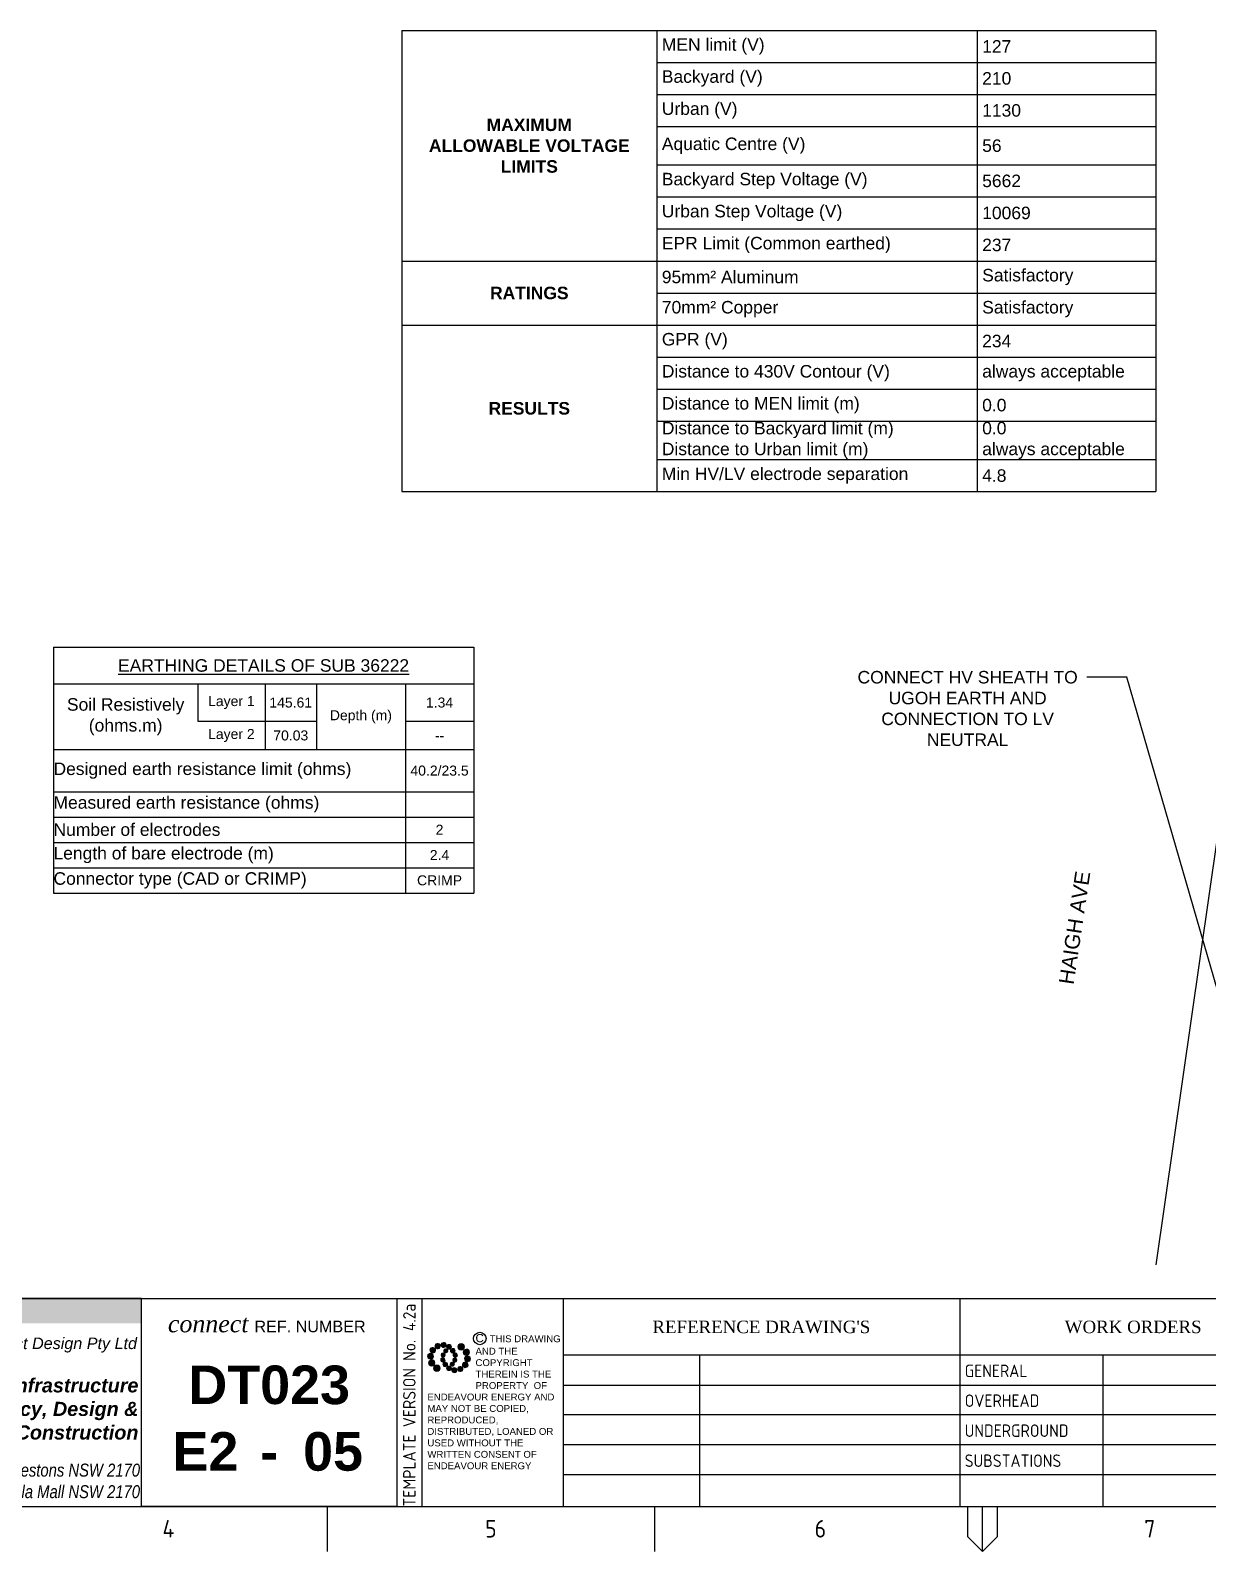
# Paper-space layout 'Sheet(2)' of a CAD drawing. Header units: metres, sheet in millimetres. Extents: x -19 to 815, y -968 to -382.
# Drawn here: x 207.7 to 443.1, y -968.5 to -664.2 of the extents above; entities that cross this region are included whole.
import ezdxf
from ezdxf import colors
from ezdxf.entities.mleader import LeaderData, LeaderLine
from ezdxf.enums import TextEntityAlignment as Align
from ezdxf.math import Vec2, Vec3

# ---------------------------------------------------------------- set-up
doc = ezdxf.new("R2010")
doc.units = ezdxf.units.M
doc.layers.get('0').update_dxf_attribs({"color": 6})
doc.layers.add('Notes', color=7, linetype='Continuous')
doc.layers.add('SupportsUG_SP_EXT', color=7, linetype='Continuous')
doc.styles.add('ABlkR8pt', font='', dxfattribs={"height": 2.0202})
doc.styles.add('ANI10pt', font='ARIALNI.TTF', dxfattribs={"height": 2.5863})
doc.styles.add('AR07pt', font='arial.ttf', dxfattribs={"height": 1.7978})
doc.styles.add('AR09pt', font='arial.ttf', dxfattribs={"height": 2.3115})
doc.styles.add('ARB30pt', font='arialbd.ttf', dxfattribs={"height": 7.705})
doc.styles.add('ARBI11pt', font='arialbi.ttf', dxfattribs={"height": 2.8252})
doc.styles.add('ARI09pt', font='ariali.ttf', dxfattribs={"height": 2.3115})
doc.styles.add('ARIAL', font='arial.ttf', dxfattribs={"height": 2})
doc.styles.add('Elec', font='romand__.ttf')
doc.styles.add('iecISOCP', font='isocp.shx')
doc.styles.add('iecTimesNewRoman', font='times.ttf')
doc.styles.get("Standard").update_dxf_attribs({"font": 'arial.ttf'})
doc.styles.add('TNRBI36pt', font='timesbi.ttf', dxfattribs={"height": 8.601})
doc.styles.add('TNRI14pt', font='timesi.ttf', dxfattribs={"height": 3.4292})
doc.styles.get('ABlkR8pt').set_extended_font_data('Arial Black')

# ---------------------------------------------------------------- blocks, each defined once
blk = doc.blocks.new('EE_LOGO_SMALL')
at = {"layer": 'Notes'}
h = blk.add_hatch(color=256, dxfattribs=at)
edge = h.paths.add_edge_path()
edge.add_spline(control_points=[(-1.35, 5.88), (-1.41, 6.52), (-1.98, 6.98), (-2.62, 6.92), (-3.26, 6.85), (-3.72, 6.28), (-3.66, 5.65), (-3.6, 5.01), (-3.03, 4.54), (-2.39, 4.61), (-1.75, 4.67), (-1.28, 5.24), (-1.35, 5.88)], knot_values=[0, 0, 0, 0, 1, 1, 1, 2, 2, 2, 3, 3, 3, 4, 4, 4, 4], degree=3, periodic=0)
h = blk.add_hatch(color=256, dxfattribs=at)
edge = h.paths.add_edge_path()
edge.add_spline(control_points=[(-8.41, 1.95), (-9.16, 1.99), (-9.8, 1.42), (-9.84, 0.67), (-9.89, -0.07), (-9.31, -0.71), (-8.56, -0.75), (-7.82, -0.8), (-7.18, -0.23), (-7.14, 0.52), (-7.09, 1.27), (-7.66, 1.91), (-8.41, 1.95)], knot_values=[0, 0, 0, 0, 1, 1, 1, 2, 2, 2, 3, 3, 3, 4, 4, 4, 4], degree=3, periodic=0)
h = blk.add_hatch(color=256, dxfattribs=at)
edge = h.paths.add_edge_path()
edge.add_spline(control_points=[(-6.81, 4.47), (-7.42, 4.82), (-8.21, 4.62), (-8.57, 4), (-8.92, 3.39), (-8.72, 2.6), (-8.1, 2.25), (-7.49, 1.89), (-6.7, 2.09), (-6.34, 2.71), (-5.98, 3.32), (-6.19, 4.11), (-6.81, 4.47)], knot_values=[0, 0, 0, 0, 1, 1, 1, 2, 2, 2, 3, 3, 3, 4, 4, 4, 4], degree=3, periodic=0)
h = blk.add_hatch(color=256, dxfattribs=at)
edge = h.paths.add_edge_path()
edge.add_spline(control_points=[(-4.19, 5.89), (-4.56, 6.46), (-5.32, 6.62), (-5.88, 6.26), (-6.45, 5.89), (-6.61, 5.13), (-6.25, 4.56), (-5.88, 4), (-5.13, 3.83), (-4.56, 4.2), (-3.99, 4.56), (-3.82, 5.32), (-4.19, 5.89)], knot_values=[0, 0, 0, 0, 1, 1, 1, 2, 2, 2, 3, 3, 3, 4, 4, 4, 4], degree=3, periodic=0)
h = blk.add_hatch(color=256, dxfattribs=at)
edge = h.paths.add_edge_path()
edge.add_spline(control_points=[(-2.5, 2.07), (-3.02, 2.18), (-3.52, 1.86), (-3.63, 1.35), (-3.74, 0.84), (-3.41, 0.33), (-2.91, 0.22), (-2.39, 0.11), (-1.89, 0.43), (-1.78, 0.95), (-1.67, 1.46), (-1.99, 1.96), (-2.5, 2.07)], knot_values=[0, 0, 0, 0, 1, 1, 1, 2, 2, 2, 3, 3, 3, 4, 4, 4, 4], degree=3, periodic=0)
h = blk.add_hatch(color=256, dxfattribs=at)
edge = h.paths.add_edge_path()
edge.add_spline(control_points=[(1.01, 4.87), (1.01, 4.27), (0.53, 3.79), (-0.07, 3.79), (-0.67, 3.79), (-1.16, 4.27), (-1.16, 4.87), (-1.16, 5.47), (-0.67, 5.96), (-0.07, 5.96), (0.53, 5.96), (1.01, 5.47), (1.01, 4.87)], knot_values=[0, 0, 0, 0, 1, 1, 1, 2, 2, 2, 3, 3, 3, 4, 4, 4, 4], degree=3, periodic=0)
edge = h.paths.add_edge_path()
edge.add_spline(control_points=[(-1.36, 3.98), (-1.87, 4.09), (-2.38, 3.77), (-2.49, 3.26), (-2.6, 2.75), (-2.27, 2.24), (-1.76, 2.13), (-1.25, 2.02), (-0.75, 2.35), (-0.64, 2.86), (-0.53, 3.37), (-0.85, 3.87), (-1.36, 3.98)], knot_values=[0, 0, 0, 0, 1, 1, 1, 2, 2, 2, 3, 3, 3, 4, 4, 4, 4], degree=3, periodic=0)
h = blk.add_hatch(color=256, dxfattribs=at)
edge = h.paths.add_edge_path()
edge.add_spline(control_points=[(2.33, 2.37), (2.77, 2.76), (2.8, 3.42), (2.42, 3.85), (2.03, 4.29), (1.37, 4.32), (0.94, 3.94), (0.51, 3.55), (0.47, 2.89), (0.85, 2.46), (1.24, 2.03), (1.9, 1.99), (2.33, 2.37)], knot_values=[0, 0, 0, 0, 1, 1, 1, 2, 2, 2, 3, 3, 3, 4, 4, 4, 4], degree=3, periodic=0)
edge = h.paths.add_edge_path()
edge.add_spline(control_points=[(1.01, 4.87), (1.01, 4.27), (0.53, 3.79), (-0.07, 3.79), (-0.67, 3.79), (-1.16, 4.27), (-1.16, 4.87), (-1.16, 5.47), (-0.67, 5.96), (-0.07, 5.96), (0.53, 5.96), (1.01, 5.47), (1.01, 4.87)], knot_values=[0, 0, 0, 0, 1, 1, 1, 2, 2, 2, 3, 3, 3, 4, 4, 4, 4], degree=3, periodic=0)
h = blk.add_hatch(color=256, dxfattribs=at)
edge = h.paths.add_edge_path()
edge.add_spline(control_points=[(1.01, 4.87), (1.01, 4.27), (0.53, 3.79), (-0.07, 3.79), (-0.67, 3.79), (-1.16, 4.27), (-1.16, 4.87), (-1.16, 5.47), (-0.67, 5.96), (-0.07, 5.96), (0.53, 5.96), (1.01, 5.47), (1.01, 4.87)], knot_values=[0, 0, 0, 0, 1, 1, 1, 2, 2, 2, 3, 3, 3, 4, 4, 4, 4], degree=3, periodic=0)
edge = h.paths.add_edge_path(flags=16)
edge.add_spline(control_points=[(1.01, 4.87), (1.01, 4.27), (0.53, 3.79), (-0.07, 3.79), (-0.67, 3.79), (-1.16, 4.27), (-1.16, 4.87), (-1.16, 5.47), (-0.67, 5.96), (-0.07, 5.96), (0.53, 5.96), (1.01, 5.47), (1.01, 4.87)], knot_values=[0, 0, 0, 0, 1, 1, 1, 2, 2, 2, 3, 3, 3, 4, 4, 4, 4], degree=3, periodic=0)
h = blk.add_hatch(color=256, dxfattribs=at)
edge = h.paths.add_edge_path()
edge.add_spline(control_points=[(2.98, 0.19), (3.52, 0.33), (3.83, 0.88), (3.69, 1.41), (3.55, 1.94), (3.01, 2.26), (2.48, 2.12), (1.95, 1.98), (1.63, 1.43), (1.77, 0.9), (1.91, 0.37), (2.45, 0.05), (2.98, 0.19)], knot_values=[0, 0, 0, 0, 1, 1, 1, 2, 2, 2, 3, 3, 3, 4, 4, 4, 4], degree=3, periodic=0)
h = blk.add_hatch(color=256, dxfattribs=at)
edge = h.paths.add_edge_path()
edge.add_spline(control_points=[(6.99, 4.87), (6.99, 4.04), (6.32, 3.36), (5.48, 3.36), (4.65, 3.36), (3.97, 4.04), (3.97, 4.87), (3.97, 5.71), (4.65, 6.38), (5.48, 6.38), (6.32, 6.38), (6.99, 5.71), (6.99, 4.87)], knot_values=[0, 0, 0, 0, 1, 1, 1, 2, 2, 2, 3, 3, 3, 4, 4, 4, 4], degree=3, periodic=0)
h = blk.add_hatch(color=256, dxfattribs=at)
edge = h.paths.add_edge_path()
edge.add_spline(control_points=[(8.37, 1.14), (9.1, 1.46), (9.42, 2.3), (9.11, 3.02), (8.79, 3.74), (7.95, 4.07), (7.23, 3.75), (6.51, 3.43), (6.18, 2.59), (6.49, 1.87), (6.81, 1.15), (7.65, 0.82), (8.37, 1.14)], knot_values=[0, 0, 0, 0, 1, 1, 1, 2, 2, 2, 3, 3, 3, 4, 4, 4, 4], degree=3, periodic=0)
h = blk.add_hatch(color=256, dxfattribs=at)
edge = h.paths.add_edge_path()
edge.add_spline(control_points=[(8.27, -1.91), (9.01, -1.95), (9.65, -1.38), (9.69, -0.63), (9.74, 0.12), (9.17, 0.75), (8.42, 0.8), (7.67, 0.84), (7.03, 0.27), (6.99, -0.48), (6.95, -1.22), (7.52, -1.87), (8.27, -1.91)], knot_values=[0, 0, 0, 0, 1, 1, 1, 2, 2, 2, 3, 3, 3, 4, 4, 4, 4], degree=3, periodic=0)
h = blk.add_hatch(color=256, dxfattribs=at)
edge = h.paths.add_edge_path()
edge.add_spline(control_points=[(-8.52, -1.1), (-9.24, -1.42), (-9.57, -2.26), (-9.25, -2.98), (-8.94, -3.7), (-8.09, -4.03), (-7.37, -3.71), (-6.65, -3.39), (-6.33, -2.55), (-6.64, -1.83), (-6.96, -1.11), (-7.8, -0.78), (-8.52, -1.1)], knot_values=[0, 0, 0, 0, 1, 1, 1, 2, 2, 2, 3, 3, 3, 4, 4, 4, 4], degree=3, periodic=0)
h = blk.add_hatch(color=256, dxfattribs=at)
edge = h.paths.add_edge_path()
edge.add_spline(control_points=[(-7.14, -4.83), (-7.14, -4), (-6.46, -3.32), (-5.63, -3.32), (-4.8, -3.32), (-4.12, -4), (-4.12, -4.83), (-4.12, -5.67), (-4.8, -6.34), (-5.63, -6.34), (-6.46, -6.34), (-7.14, -5.67), (-7.14, -4.83)], knot_values=[0, 0, 0, 0, 1, 1, 1, 2, 2, 2, 3, 3, 3, 4, 4, 4, 4], degree=3, periodic=0)
h = blk.add_hatch(color=256, dxfattribs=at)
edge = h.paths.add_edge_path()
edge.add_spline(control_points=[(-3.13, -0.15), (-3.66, -0.29), (-3.98, -0.84), (-3.84, -1.37), (-3.7, -1.9), (-3.15, -2.22), (-2.62, -2.08), (-2.09, -1.94), (-1.78, -1.39), (-1.91, -0.86), (-2.06, -0.33), (-2.6, -0.01), (-3.13, -0.15)], knot_values=[0, 0, 0, 0, 1, 1, 1, 2, 2, 2, 3, 3, 3, 4, 4, 4, 4], degree=3, periodic=0)
h = blk.add_hatch(color=256, dxfattribs=at)
edge = h.paths.add_edge_path()
edge.add_spline(control_points=[(-2.48, -2.33), (-2.91, -2.72), (-2.95, -3.38), (-2.56, -3.81), (-2.18, -4.24), (-1.52, -4.28), (-1.08, -3.9), (-0.65, -3.51), (-0.62, -2.85), (-1, -2.42), (-1.39, -1.98), (-2.05, -1.95), (-2.48, -2.33)], knot_values=[0, 0, 0, 0, 1, 1, 1, 2, 2, 2, 3, 3, 3, 4, 4, 4, 4], degree=3, periodic=0)
h = blk.add_hatch(color=256, dxfattribs=at)
edge = h.paths.add_edge_path()
edge.add_spline(control_points=[(-1.16, -4.83), (-1.16, -4.23), (-0.67, -3.74), (-0.07, -3.74), (0.53, -3.74), (1.01, -4.23), (1.01, -4.83), (1.01, -5.43), (0.53, -5.92), (-0.07, -5.92), (-0.67, -5.92), (-1.16, -5.43), (-1.16, -4.83)], knot_values=[0, 0, 0, 0, 1, 1, 1, 2, 2, 2, 3, 3, 3, 4, 4, 4, 4], degree=3, periodic=0)
h = blk.add_hatch(color=256, dxfattribs=at)
edge = h.paths.add_edge_path()
edge.add_spline(control_points=[(1.22, -3.94), (1.73, -4.05), (2.23, -3.73), (2.34, -3.22), (2.45, -2.71), (2.13, -2.2), (1.62, -2.09), (1.11, -1.98), (0.6, -2.3), (0.49, -2.81), (0.38, -3.32), (0.71, -3.83), (1.22, -3.94)], knot_values=[0, 0, 0, 0, 1, 1, 1, 2, 2, 2, 3, 3, 3, 4, 4, 4, 4], degree=3, periodic=0)
h = blk.add_hatch(color=256, dxfattribs=at)
edge = h.paths.add_edge_path()
edge.add_spline(control_points=[(1.2, -5.84), (1.27, -6.47), (1.84, -6.94), (2.47, -6.87), (3.11, -6.81), (3.58, -6.24), (3.51, -5.6), (3.45, -4.96), (2.88, -4.5), (2.24, -4.56), (1.6, -4.63), (1.13, -5.2), (1.2, -5.84)], knot_values=[0, 0, 0, 0, 1, 1, 1, 2, 2, 2, 3, 3, 3, 4, 4, 4, 4], degree=3, periodic=0)
h = blk.add_hatch(color=256, dxfattribs=at)
edge = h.paths.add_edge_path()
edge.add_spline(control_points=[(2.36, -2.03), (2.87, -2.14), (3.37, -1.81), (3.48, -1.3), (3.59, -0.79), (3.27, -0.29), (2.76, -0.18), (2.25, -0.07), (1.74, -0.39), (1.63, -0.9), (1.52, -1.41), (1.85, -1.92), (2.36, -2.03)], knot_values=[0, 0, 0, 0, 1, 1, 1, 2, 2, 2, 3, 3, 3, 4, 4, 4, 4], degree=3, periodic=0)
h = blk.add_hatch(color=256, dxfattribs=at)
edge = h.paths.add_edge_path()
edge.add_spline(control_points=[(4.05, -5.84), (4.41, -6.41), (5.17, -6.58), (5.73, -6.21), (6.3, -5.85), (6.46, -5.09), (6.1, -4.52), (5.73, -3.95), (4.98, -3.79), (4.41, -4.16), (3.84, -4.52), (3.68, -5.28), (4.05, -5.84)], knot_values=[0, 0, 0, 0, 1, 1, 1, 2, 2, 2, 3, 3, 3, 4, 4, 4, 4], degree=3, periodic=0)
h = blk.add_hatch(color=256, dxfattribs=at)
edge = h.paths.add_edge_path()
edge.add_spline(control_points=[(6.66, -4.43), (7.27, -4.78), (8.06, -4.58), (8.42, -3.96), (8.78, -3.35), (8.57, -2.56), (7.96, -2.2), (7.34, -1.84), (6.55, -2.05), (6.2, -2.66), (5.84, -3.28), (6.04, -4.07), (6.66, -4.43)], knot_values=[0, 0, 0, 0, 1, 1, 1, 2, 2, 2, 3, 3, 3, 4, 4, 4, 4], degree=3, periodic=0)
at = {"layer": 'Notes', "lineweight": 0}
for points in [[(1.85, 2.13), (1.85, 2.13)], [(-1.99, -2.08), (-1.99, -2.08)]]:
    blk.add_lwpolyline(points, dxfattribs=at)
for points in [[(-1.35, 5.88), (-1.41, 6.52), (-1.98, 6.98), (-2.62, 6.92), (-3.26, 6.85), (-3.72, 6.28), (-3.66, 5.65), (-3.6, 5.01), (-3.03, 4.54), (-2.39, 4.61), (-1.75, 4.67), (-1.28, 5.24), (-1.35, 5.88)], [(-8.41, 1.95), (-9.16, 1.99), (-9.8, 1.42), (-9.84, 0.67), (-9.89, -0.07), (-9.31, -0.71), (-8.56, -0.75), (-7.82, -0.8), (-7.18, -0.23), (-7.14, 0.52), (-7.09, 1.27), (-7.66, 1.91), (-8.41, 1.95)], [(-6.81, 4.47), (-7.42, 4.82), (-8.21, 4.62), (-8.57, 4), (-8.92, 3.39), (-8.72, 2.6), (-8.1, 2.25), (-7.49, 1.89), (-6.7, 2.09), (-6.34, 2.71), (-5.98, 3.32), (-6.19, 4.11), (-6.81, 4.47)], [(-4.19, 5.89), (-4.56, 6.46), (-5.32, 6.62), (-5.88, 6.26), (-6.45, 5.89), (-6.61, 5.13), (-6.25, 4.56), (-5.88, 4), (-5.13, 3.83), (-4.56, 4.2), (-3.99, 4.56), (-3.82, 5.32), (-4.19, 5.89)], [(-2.5, 2.07), (-3.02, 2.18), (-3.52, 1.86), (-3.63, 1.35), (-3.74, 0.84), (-3.41, 0.33), (-2.91, 0.22), (-2.39, 0.11), (-1.89, 0.43), (-1.78, 0.95), (-1.67, 1.46), (-1.99, 1.96), (-2.5, 2.07)], [(-1.36, 3.98), (-1.87, 4.09), (-2.38, 3.77), (-2.49, 3.26), (-2.6, 2.75), (-2.27, 2.24), (-1.76, 2.13), (-1.25, 2.02), (-0.75, 2.35), (-0.64, 2.86), (-0.53, 3.37), (-0.85, 3.87), (-1.36, 3.98)], [(1.01, 4.87), (1.01, 4.27), (0.53, 3.79), (-0.07, 3.79), (-0.67, 3.79), (-1.16, 4.27), (-1.16, 4.87), (-1.16, 5.47), (-0.67, 5.96), (-0.07, 5.96), (0.53, 5.96), (1.01, 5.47), (1.01, 4.87)], [(1.01, 4.87), (1.01, 4.27), (0.53, 3.79), (-0.07, 3.79), (-0.67, 3.79), (-1.16, 4.27), (-1.16, 4.87), (-1.16, 5.47), (-0.67, 5.96), (-0.07, 5.96), (0.53, 5.96), (1.01, 5.47), (1.01, 4.87)], [(2.33, 2.37), (2.77, 2.76), (2.8, 3.42), (2.42, 3.85), (2.03, 4.29), (1.37, 4.32), (0.94, 3.94), (0.51, 3.55), (0.47, 2.89), (0.85, 2.46), (1.24, 2.03), (1.9, 1.99), (2.33, 2.37)], [(2.98, 0.19), (3.52, 0.33), (3.83, 0.88), (3.69, 1.41), (3.55, 1.94), (3.01, 2.26), (2.48, 2.12), (1.95, 1.98), (1.63, 1.43), (1.77, 0.9), (1.91, 0.37), (2.45, 0.05), (2.98, 0.19)], [(6.99, 4.87), (6.99, 4.04), (6.32, 3.36), (5.48, 3.36), (4.65, 3.36), (3.97, 4.04), (3.97, 4.87), (3.97, 5.71), (4.65, 6.38), (5.48, 6.38), (6.32, 6.38), (6.99, 5.71), (6.99, 4.87)], [(8.37, 1.14), (9.1, 1.46), (9.42, 2.3), (9.11, 3.02), (8.79, 3.74), (7.95, 4.07), (7.23, 3.75), (6.51, 3.43), (6.18, 2.59), (6.49, 1.87), (6.81, 1.15), (7.65, 0.82), (8.37, 1.14)], [(8.27, -1.91), (9.01, -1.95), (9.65, -1.38), (9.69, -0.63), (9.74, 0.12), (9.17, 0.75), (8.42, 0.8), (7.67, 0.84), (7.03, 0.27), (6.99, -0.48), (6.95, -1.22), (7.52, -1.87), (8.27, -1.91)], [(-8.52, -1.1), (-9.24, -1.42), (-9.57, -2.26), (-9.25, -2.98), (-8.94, -3.7), (-8.09, -4.03), (-7.37, -3.71), (-6.65, -3.39), (-6.33, -2.55), (-6.64, -1.83), (-6.96, -1.11), (-7.8, -0.78), (-8.52, -1.1)], [(-7.14, -4.83), (-7.14, -4), (-6.46, -3.32), (-5.63, -3.32), (-4.8, -3.32), (-4.12, -4), (-4.12, -4.83), (-4.12, -5.67), (-4.8, -6.34), (-5.63, -6.34), (-6.46, -6.34), (-7.14, -5.67), (-7.14, -4.83)], [(-3.13, -0.15), (-3.66, -0.29), (-3.98, -0.84), (-3.84, -1.37), (-3.7, -1.9), (-3.15, -2.22), (-2.62, -2.08), (-2.09, -1.94), (-1.78, -1.39), (-1.91, -0.86), (-2.06, -0.33), (-2.6, -0.01), (-3.13, -0.15)], [(-2.48, -2.33), (-2.91, -2.72), (-2.95, -3.38), (-2.56, -3.81), (-2.18, -4.24), (-1.52, -4.28), (-1.08, -3.9), (-0.65, -3.51), (-0.62, -2.85), (-1, -2.42), (-1.39, -1.98), (-2.05, -1.95), (-2.48, -2.33)], [(-1.16, -4.83), (-1.16, -4.23), (-0.67, -3.74), (-0.07, -3.74), (0.53, -3.74), (1.01, -4.23), (1.01, -4.83), (1.01, -5.43), (0.53, -5.92), (-0.07, -5.92), (-0.67, -5.92), (-1.16, -5.43), (-1.16, -4.83)], [(1.22, -3.94), (1.73, -4.05), (2.23, -3.73), (2.34, -3.22), (2.45, -2.71), (2.13, -2.2), (1.62, -2.09), (1.11, -1.98), (0.6, -2.3), (0.49, -2.81), (0.38, -3.32), (0.71, -3.83), (1.22, -3.94)], [(1.2, -5.84), (1.27, -6.47), (1.84, -6.94), (2.47, -6.87), (3.11, -6.81), (3.58, -6.24), (3.51, -5.6), (3.45, -4.96), (2.88, -4.5), (2.24, -4.56), (1.6, -4.63), (1.13, -5.2), (1.2, -5.84)], [(2.36, -2.03), (2.87, -2.14), (3.37, -1.81), (3.48, -1.3), (3.59, -0.79), (3.27, -0.29), (2.76, -0.18), (2.25, -0.07), (1.74, -0.39), (1.63, -0.9), (1.52, -1.41), (1.85, -1.92), (2.36, -2.03)], [(4.05, -5.84), (4.41, -6.41), (5.17, -6.58), (5.73, -6.21), (6.3, -5.85), (6.46, -5.09), (6.1, -4.52), (5.73, -3.95), (4.98, -3.79), (4.41, -4.16), (3.84, -4.52), (3.68, -5.28), (4.05, -5.84)], [(6.66, -4.43), (7.27, -4.78), (8.06, -4.58), (8.42, -3.96), (8.78, -3.35), (8.57, -2.56), (7.96, -2.2), (7.34, -1.84), (6.55, -2.05), (6.2, -2.66), (5.84, -3.28), (6.04, -4.07), (6.66, -4.43)]]:
    blk.add_open_spline(points, degree=3, knots=[0, 0, 0, 0, 1, 1, 1, 2, 2, 2, 3, 3, 3, 4, 4, 4, 4], dxfattribs=at)
blk = doc.blocks.new('EE_COPYRIGHT_A1')
at = {"layer": 'Notes'}
blk.add_circle((9.53, -0.82), 1.15, dxfattribs=at)
at = {"xscale": 0.4, "yscale": 0.4, "zscale": 0.4}
blk.add_blockref('EE_LOGO_SMALL', (3.96, -4.29), dxfattribs=at)
at = {"layer": 'Notes', "insert": (0, 0), "char_height": 1.25, "width": 24.1208, "attachment_point": 1, "style": 'ARIAL'}
blk.add_mtext('\\pt8.75;               ^I{\\H1.2x;C } THIS DRAWING\\P\\pi-8.75,l8.75,t8.75,20;       ^IAND THE ^I\\P\\pi0,t8.75;COPYRIGHT\\P\\pi-8.75,t1.25,8.75;^I^ITHEREIN IS THE PROPERTY  OF \\P\\pi0,l0,t1.25;ENDEAVOUR ENERGY AND MAY NOT BE COPIED, REPRODUCED, DISTRIBUTED, LOANED OR USED WITHOUT THE WRITTEN CONSENT OF ENDEAVOUR ENERGY', dxfattribs=at)
blk = doc.blocks.new('A1_FRAME_TITLE')
at = {"layer": 'Notes', "linetype": 'Continuous'}
for p, q in [((299.54, 47.62), (299.54, 5.97)), ((304.54, 47.62), (304.54, 5.97)), ((332.78, 47.62), (332.78, 5.97)), ((412.12, 47.62), (412.12, 5.97)), ((285.67, -3.03), (285.67, 5.97)), ((351.17, -3.03), (351.17, 5.97)), ((413.68, 5.97), (413.68, -0.03)), ((416.68, -3.03), (416.68, 5.97)), ((419.68, -0.03), (419.68, 5.97)), ((413.68, -0.03), (416.68, -3.03)), ((416.68, -3.03), (419.68, -0.03))]:
    blk.add_line(p, q, dxfattribs=at)
at = {"layer": 'Notes'}
for p, q in [((332.81, 36.33), (478.24, 36.33)), ((360.07, 36.33), (360.07, 5.97)), ((440.78, 36.33), (440.78, 5.97)), ((332.78, 30.28), (478.24, 30.28)), ((478.24, 24.33), (332.78, 24.33)), ((478.24, 18.33), (332.78, 18.33)), ((478.24, 12.33), (332.78, 12.33))]:
    blk.add_line(p, q, dxfattribs=at)
at = {"layer": 'Notes', "linetype": 'Continuous', "flags": 128}
for points in [[(123.8, 47.62), (824.37, 47.62)], [(123.8, 5.97), (824.37, 5.97)]]:
    blk.add_lwpolyline(points, dxfattribs=at)
at = {"layer": 'Notes', "xscale": 1.1, "yscale": 1.1, "zscale": 1.1}
blk.add_blockref('EE_COPYRIGHT_A1', (305.65, 40.49), dxfattribs=at)
at = {"layer": 'Notes', "style": 'iecTimesNewRoman'}
blk.add_text("REFERENCE DRAWING'S", height=2.5, dxfattribs=at).set_placement((372.45, 40.66), align=Align.CENTER)
at = {"layer": 'Notes'}
for s, height, style, p in [('WORK ORDERS', 2.5, 'iecTimesNewRoman', (433.13, 40.66)), ('GENERAL', 2.5, 'iecISOCP', (413.12, 31.86)), ('OVERHEAD', 2.5, 'iecISOCP', (413.12, 25.9)), ('UNDERGROUND', 2.5, 'iecISOCP', (413.12, 19.9)), ('SUBSTATIONS', 2.5, 'iecISOCP', (413.12, 13.9)), ('4', 3.5, 'iecISOCP', (252.67, -0.22)), ('5', 3.5, 'iecISOCP', (317.21, -0.22)), ('6', 3.5, 'iecISOCP', (383.12, -0.22)), ('7', 3.5, 'iecISOCP', (449.03, -0.22))]:
    blk.add_text(s, height=height, dxfattribs=dict(at, style=style)).set_placement(p)
at = {"layer": 'Notes', "style": 'iecISOCP'}
blk.add_text('TEMPLATE VERSION No.', height=2.5, rotation=90, dxfattribs=at).set_placement((302.04, 5.97), align=Align.MIDDLE_LEFT)
at = {"layer": 'Notes', "style": 'iecISOCP', "flags": 8}
blk.add_attdef('VERSION_NO', text='', height=2.5, rotation=90, dxfattribs=at).set_placement((302.04, 43.81), align=Align.MIDDLE_CENTER)
at = {"layer": 'Notes', "style": 'iecISOCP'}
for tag, p in [('CAP_NO', (513.19, 43.46)), ('IE_NUM', (513.05, 37.81)), ('REF_No_1', (335.24, 32.31)), ('REF_1', (362.52, 32.31)), ('GEN_WO', (441.71, 31.76)), ('HV_SWITCH', (513.46, 32.16)), ('REF_No_2', (335.24, 26.31)), ('REF_2', (362.52, 26.31)), ('OH_WO', (441.71, 25.81)), ('UBD_REF', (513.05, 25.83)), ('REF_No_3', (335.24, 20.31)), ('REF_3', (362.52, 20.31)), ('UG_WO', (441.71, 20.05)), ('GIS_MAP_No', (513.05, 20.04)), ('REF_No_4', (335.24, 14.31)), ('REF_4', (362.52, 14.31)), ('SUB_WO', (441.71, 13.81)), ('HV_OP_DIAG', (513.33, 14.2)), ('LGA', (512.95, 7.78)), ('ExportID', (9.08, 2.39))]:
    blk.add_attdef(tag, p, '', height=2.5, dxfattribs=at)
at = {"layer": 'Notes'}
blk.add_attdef('DRAFT_NUM', (29.9, 23.29), '', height=2.5, rotation=90, dxfattribs=at)
at = {"layer": 'Notes', "style": 'iecISOCP'}
for tag, height, p in [('T1', 3.5, (684.37, 39.47)), ('T2', 3.5, (684.37, 34.35)), ('scale', 2.5, (567.76, 33.27)), ('T3', 3.5, (684.37, 28.92)), ('DRAWN', 2.5, (567.76, 24.93)), ('T4', 3.5, (684.37, 23.66)), ('T5', 3.5, (684.37, 18.23)), ('REV', 5, (820.05, 17.1)), ('DATE', 2.5, (567.76, 16.88)), ('T6', 3.5, (684.37, 12.97)), ('CHD', 2.5, (567.76, 8.37)), ('DESIGN', 2.5, (605.62, 9.15))]:
    blk.add_attdef(tag, text='', height=height, dxfattribs=at).set_placement(p, align=Align.CENTER)
blk.add_attdef('NUM', text='', height=7, dxfattribs=at).set_placement((792.37, 20.12), align=Align.MIDDLE_CENTER)
for tag, p in [('NS', (790.71, 8.12)), ('SHTS', (805.41, 8.12))]:
    blk.add_attdef(tag, text='', height=2.5, dxfattribs=at).set_placement(p, align=Align.MIDDLE)
at = {"layer": 'Notes', "style": 'iecISOCP', "flags": 1}
for tag, p in [('ProjectType', (14.17, -26.8)), ('ProjectNumber', (23.56, -26.82)), ('DrawingNumber', (35.51, -26.8)), ('ProjectDescription', (47.56, -26.83)), ('ExportDate', (60.28, -26.79)), ('ExportUserName', (69.15, -26.8)), ('DesignerCompanyName', (81.48, -26.79)), ('ExportAreaOfInterest', (97.1, -26.81)), ('GIS_SUCCESS', (112, -26.78)), ('CAD_SUCCESS', (121.79, -26.78)), ('DEPOTCODE', (132.11, -26.88)), ('ExportCategories', (140.08, -26.8)), ('Comments', (154.38, -26.88))]:
    blk.add_attdef(tag, p, '', height=1, dxfattribs=at)
blk = doc.blocks.new('Logo_Connect_EE')
at = {"true_color": 0x800000}
for points in [[(-51.05, -5), (-51.05, 0), (-156.05, 0), (-156.05, -5)], [(-100.16, -23.03), (-100.16, -18.76), (-154.78, -18.76), (-154.78, -23.03)]]:
    blk.add_hatch(color=16, dxfattribs=at).paths.add_polyline_path(points)
h = blk.add_hatch(color=16, dxfattribs=at)
h.paths.add_polyline_path([(-148.78, -17.46), (-151.78, -12.27), (-154.78, -17.46)])
h.paths.add_polyline_path([(-145.78, -12.27), (-148.78, -7.07), (-151.78, -12.27)])
h.paths.add_polyline_path([(-145.78, -12.27), (-148.78, -17.46), (-142.78, -17.46)])
for points in [[(-156.05, -41.65), (-51.05, -41.65), (-51.05, 0), (-156.05, 0)], [(-51.05, 0), (0, 0), (0, -41.65), (-51.05, -41.65)]]:
    blk.add_lwpolyline(points, close=True)
for s, insert, char_height, width, attachment_point, style in [('{\\C14;\\c128;connect}', (-29.68, -5.1), 3.4292, 16.0383, 6, 'TNRI14pt'), ('{\\C7;REF. NUMBER}', (-28.49, -5.64), 2.3115, 24.0362, 4, 'AR09pt'), ('Connect Design Pty Ltd', (-51.97, -9.34), 2.3115, 39.4211, 6, 'ARI09pt'), ('{\\C16;\\c128;connect}', (-141.84, -12.95), 8.601, 39.6365, 4, 'TNRBI36pt'), ('{\\C16;\\c128;®}', (-99.4, -10.27), 1.7978, 3.2698, 5, 'AR07pt'), ('Electrical Infrastructure Consultancy, Design & Construction', (-51.69, -22.13), 2.8252, 44.7278, 6, 'ARBI11pt'), ('{\\T1.15;\\C7;\\c16777215;I N F R A S T R U C T U R E}', (-127.47, -20.9), 2.0202, 49.5146, 5, 'ABlkR8pt'), ('Tel:  02 9733 3333\\PFax: 02 9733 3330\\PEmail: mail@connecteng.com.au', (-155.75, -40.44), 2.3115, 47.3811, 7, 'ARI09pt'), ('6 Progress Cct, Prestons NSW 2170\\PPO Box 484, Casula Mall NSW 2170', (-51.37, -40.44), 2.5863, 57.1395, 9, 'ANI10pt'), ('-', (-25.53, -30.62), 7.71, 3.5845, 5, 'ARB30pt')]:
    blk.add_mtext(s, dxfattribs=dict(insert=insert, char_height=char_height, width=width, attachment_point=attachment_point, style=style))
at = {"style": 'ARB30pt'}
for tag, p in [('CONNECT_REF', (-25.53, -17.29)), ('CONNECT_SHEETREF', (-38.29, -30.62)), ('CONNECT_REV_NUM', (-12.76, -30.62))]:
    blk.add_attdef(tag, text='', height=7.71, dxfattribs=at).set_placement(p, align=Align.MIDDLE_CENTER)
blk = doc.blocks.new('*T93')
at = {"layer": 'Notes', "lineweight": -2, "transparency": 16777216}
for p, q in [((0, 0), (150.83, 0)), ((0, 0), (0, -92.25)), ((115.1, 0), (115.1, -92.25)), ((150.83, 0), (150.83, -92.25)), ((51.02, -6.41), (150.83, -6.41)), ((51.02, -12.81), (150.83, -12.81)), ((51.02, -19.22), (150.83, -19.22)), ((51.02, -26.91), (150.83, -26.91)), ((51.02, -33.31), (150.83, -33.31)), ((51.02, -39.72), (150.83, -39.72)), ((0, -46.13), (150.83, -46.13)), ((51.02, -52.53), (150.83, -52.53)), ((0, -58.94), (150.83, -58.94)), ((51.02, -65.35), (150.83, -65.35)), ((51.02, -71.75), (150.83, -71.75)), ((51.02, -78.16), (150.83, -78.16)), ((51.02, -85.85), (150.83, -85.85)), ((0, -92.25), (150.83, -92.25))]:
    blk.add_line(p, q, dxfattribs=at)
at = {"layer": 'Notes', "color": 0, "linetype": 'ByBlock', "lineweight": -2, "transparency": 16777216}
blk.add_line((51.02, 0), (51.02, -92.25), dxfattribs=at)
at = {"layer": 'Notes', "color": 0, "transparency": 16777216, "char_height": 2.5}
for s, insert, width, attachment_point in [('MEN limit (V)', (52.02, -3.2), 62.0779, 4), ('127', (116.1, -3.2), 33.7306, 4), ('Backyard (V)', (52.02, -9.61), 62.0779, 4), ('210', (116.1, -9.61), 33.7306, 4), ('Urban (V)', (52.02, -16.02), 62.0779, 4), ('1130', (116.1, -16.02), 33.7306, 4), ('{\\fArial|b1|i0|c0|p34;MAXIMUM\\PALLOWABLE VOLTAGE\\PLIMITS}', (25.51, -23.06), 49.0186, 5), ('Aquatic Centre (V)', (52.02, -23.06), 62.0779, 4), ('56', (116.1, -23.06), 33.7306, 4), ('Backyard Step Voltage (V)', (52.02, -30.11), 62.0779, 4), ('5662', (116.1, -30.11), 33.7306, 4), ('Urban Step Voltage (V)', (52.02, -36.52), 62.0779, 4), ('10069', (116.1, -36.52), 33.7306, 4), ('EPR Limit (Common earthed)', (52.02, -42.92), 62.0779, 4), ('237', (116.1, -42.92), 33.7306, 4), ('95mm² Aluminum ', (52.02, -49.33), 62.0779, 4), ('Satisfactory', (116.1, -49.33), 33.7306, 4), ('{\\fArial|b1|i0|c0|p34;RATINGS}', (25.51, -52.53), 49.0186, 5), ('70mm² Copper', (52.02, -55.74), 62.0779, 4), ('Satisfactory', (116.1, -55.74), 33.7306, 4), ('GPR (V)', (52.02, -62.14), 62.0779, 4), ('234', (116.1, -62.14), 33.7306, 4), ('Distance to 430V Contour (V)', (52.02, -68.55), 62.0779, 4), ('always acceptable', (116.1, -68.55), 33.7306, 4), ('{\\fArial|b1|i0|c0|p34;RESULTS}', (25.51, -75.6), 49.0186, 5), ('Distance to MEN limit (m)', (52.02, -74.96), 62.0779, 4), ('0.0', (116.1, -74.96), 33.7306, 4), ('Distance to Backyard limit (m)\\PDistance to Urban limit (m)', (52.02, -82), 62.0779, 4), ('0.0\\Palways acceptable', (116.1, -82), 33.7306, 4), ('Min HV/LV electrode separation', (52.02, -89.05), 62.0779, 4), ('4.8', (116.1, -89.05), 33.7306, 4)]:
    blk.add_mtext(s, dxfattribs=dict(at, insert=insert, width=width, attachment_point=attachment_point))
blk = doc.blocks.new('*T106')
at = {"layer": 'Notes', "color": 0, "lineweight": -2, "transparency": 16777216}
for p, q in [((0, 0), (84.05, 0)), ((0, 0), (0, -49.18)), ((84.05, 0), (84.05, -49.18)), ((0, -7.33), (84.05, -7.33)), ((28.85, -7.33), (28.85, -14.82)), ((42.32, -7.33), (42.32, -20.49)), ((52.6, -7.33), (52.6, -20.49)), ((70.39, -7.33), (70.39, -49.18)), ((28.85, -14.82), (52.6, -14.82)), ((70.39, -14.82), (84.05, -14.82)), ((0, -20.49), (84.05, -20.49)), ((0, -28.9), (84.05, -28.9)), ((0, -33.97), (84.05, -33.97)), ((0, -39.04), (84.05, -39.04)), ((0, -44.11), (84.05, -44.11)), ((0, -49.18), (84.05, -49.18))]:
    blk.add_line(p, q, dxfattribs=at)
at = {"layer": 'Notes', "color": 0, "transparency": 16777216, "insert": (42.02, -3.67), "char_height": 2.5, "width": 84.0473, "attachment_point": 5, "style": 'Elec'}
blk.add_mtext('{\\fArial|b0|i0|c0|p34;\\L\\C256;EARTHING DETAILS OF SUB 36222}', dxfattribs=at)
at = {"layer": 'Notes', "color": 0, "transparency": 16777216}
for s, insert, char_height, width, attachment_point in [('Soil Resistively (ohms.m)', (14.43, -13.91), 2.5, 28.8519, 5), ('Layer 1', (35.58, -11.08), 2, 13.4646, 5), ('145.61', (47.46, -11.08), 2, 10.2808, 5), ('1.34', (77.22, -11.08), 2, 13.6571, 5), ('Depth (m)', (61.49, -13.91), 2, 17.793, 5), ('Layer 2', (35.58, -17.66), 2, 13.4646, 5), ('70.03', (47.46, -17.66), 2, 10.2808, 5), ('--', (77.22, -17.66), 2, 13.6571, 5), ('Designed earth resistance limit (ohms)', (0, -24.69), 2.5, 70.3903, 4), ('40.2/23.5', (77.22, -24.69), 2, 13.6571, 5), ('Measured earth resistance (ohms)', (0, -31.43), 2.5, 70.3903, 4), ('Number of electrodes', (0, -36.5), 2.5, 70.3903, 4), ('2', (77.22, -36.5), 2, 13.6571, 5), ('Length of bare electrode (m)', (0, -41.57), 2.5, 70.3903, 4), ('2.4', (77.22, -41.57), 2, 13.6571, 5), ('Connector type (CAD or CRIMP)', (0, -46.64), 2.5, 70.3903, 4), ('CRIMP', (77.22, -46.64), 2, 13.6571, 5)]:
    blk.add_mtext(s, dxfattribs=dict(at, insert=insert, char_height=char_height, width=width, attachment_point=attachment_point))

psp = doc.layouts.new('Sheet(2)')

# ---------------------------------------------------------------- linework, layer by layer
at = {"layer": 'Notes', "color": 8, "linetype": 'Continuous', "ltscale": 5, "flags": 128}
psp.add_lwpolyline([(457.54, -738.92), (432.78, -911.13)], dxfattribs=at)

# ---------------------------------------------------------------- block references
for name, p in [('*T93', (281.95, -664.23)), ('*T106', (212.29, -787.59))]:
    psp.add_blockref(name, p)
at = {"layer": 'Notes'}
psp.add_blockref('Logo_Connect_EE', (280.97, -917.82), dxfattribs=at).add_auto_attribs({'CONNECT_REF': 'DT023', 'CONNECT_SHEETREF': 'E2', 'CONNECT_REV_NUM': '05'})
at = {"layer": 'SupportsUG_SP_EXT'}
ref = psp.add_blockref('A1_FRAME_TITLE', (-18.57, -965.44), dxfattribs=at)
ref.add_attrib('VERSION_NO', '4.2a', dxfattribs={"layer": 'Notes', "height": 2.5, "rotation": 90, "style": 'iecISOCP'}).set_placement((283.47, -921.63), align=Align.MIDDLE_CENTER)

# ---------------------------------------------------------------- texts
at = {"layer": 'Notes'}
psp.add_text('HAIGH AVE', height=3, rotation=81.4859, dxfattribs=at).set_placement((416.32, -855.2))

# ---------------------------------------------------------------- leaders
ml = psp.add_multileader_mtext('Standard', dxfattribs=at)
ml.set_content('CONNECT HV SHEATH TO\\PUGOH EARTH AND CONNECTION TO LV NEUTRAL', color=256)
ml.set_leader_properties()
ml.build(insert=Vec2(0, 0))
ml.multileader.update_dxf_attribs({"has_text_frame": 1, "arrow_head_size": 2.5})
ctx = ml.context
ctx.base_point, ctx.char_height, ctx.arrow_head_size, ctx.plane_origin = Vec3(371.28, -793.61), 2.5, 2.5, Vec3(478.64, -818.55)
ctx.text_align_type = 1
notes = []
notes.append((ctx, [(1, (1, 1, 0), (427, -793.61), (-1, 0), 8, [(1, [(456.98, -773.29), (446.61, -861.28)], 0, [])])]))
ctx.mtext.insert, ctx.mtext.width, ctx.mtext.defined_height, ctx.mtext.alignment, ctx.mtext.flow_direction = Vec3(395.14, -792.34), 47.7861, 15.4, 2, 5
for ctx, leaders in notes:
    for number, flags, end, landing, length, lines in leaders:
        leader = LeaderData()
        leader.index, (leader.has_last_leader_line, leader.has_dogleg_vector, leader.attachment_direction) = number, flags
        leader.last_leader_point, leader.dogleg_vector, leader.dogleg_length = Vec3(end), Vec3(landing), length
        for number, points, colour, breaks in lines:
            line = LeaderLine()
            line.index, line.vertices, line.color, line.breaks = number, Vec3.list(points), colors.encode_raw_color(colour), breaks
            leader.lines.append(line)
        ctx.leaders.append(leader)

doc.saveas('drawing.dxf')
